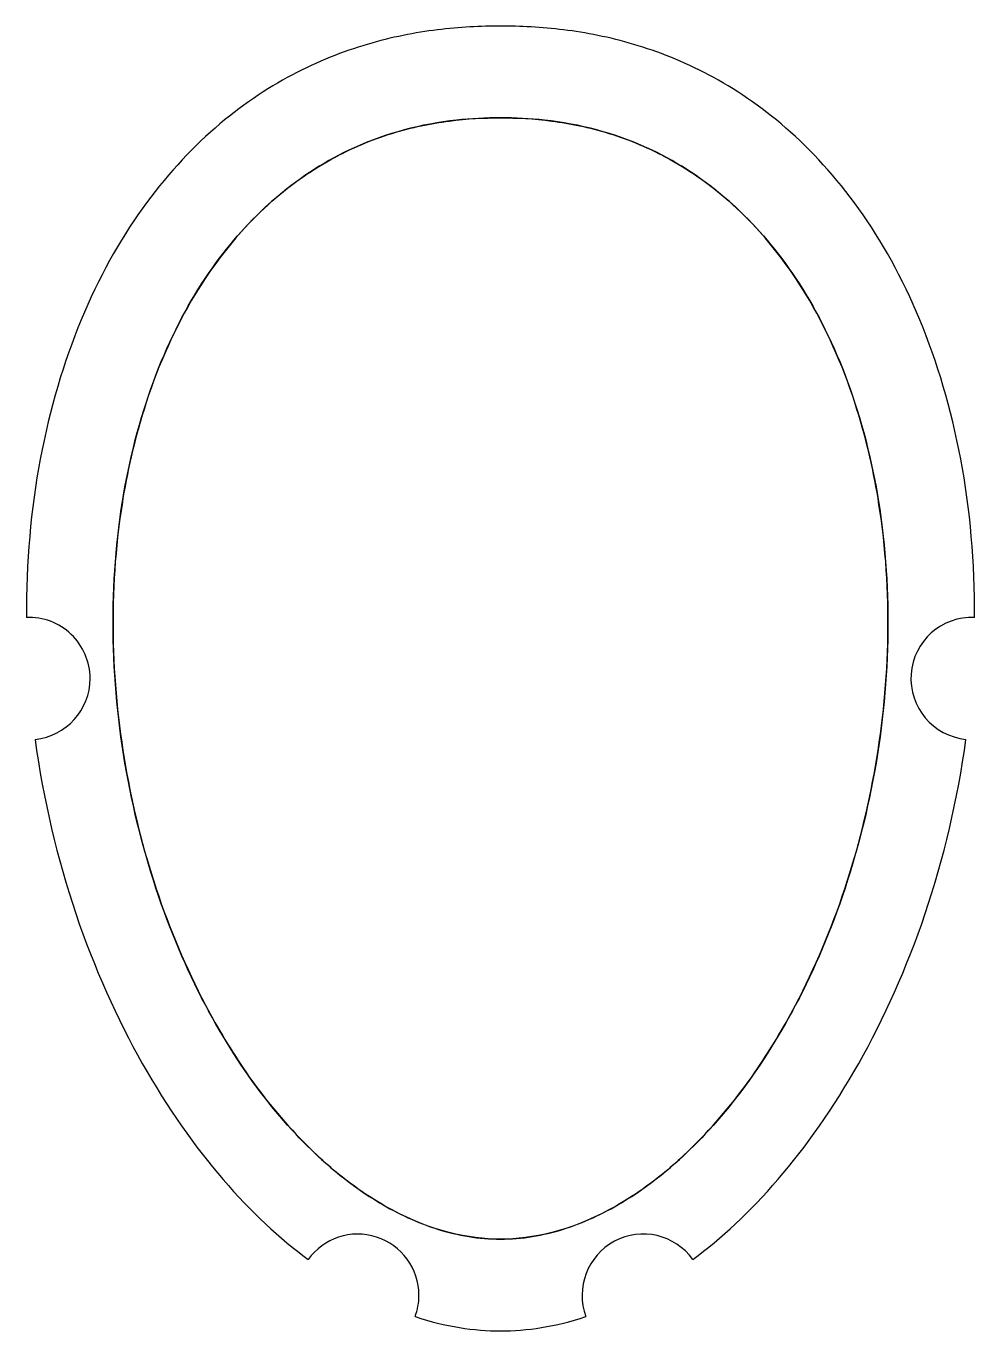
# Model space of a CAD drawing. Header units: millimetres. Extents: x -47 to 47, y -64 to 64.
import ezdxf

# ---------------------------------------------------------------- set-up
doc = ezdxf.new("R2010")
doc.units = ezdxf.units.MM
doc.layers.add('Body005', color=7, linetype='CONTINUOUS')

msp = doc.modelspace()

# ---------------------------------------------------------------- linework, layer by layer
at = {"layer": 'Body005'}
for p, q in [((0, -55, 5), (0, -55, 4)), ((0, -55, 5), (0, -55, 4)), ((0, -64, 4), (0, -64, 5)), ((0, -64, 4), (0, -64, 5))]:
    msp.add_line(p, q, dxfattribs=at)
for centre, start, end in [((-46.25, 0, 4), 0, 92.3791), ((-46.25, 0, 5), 0, 92.3791), ((-46.25, 0, 5), 0, 92.3791), ((-46.25, 0, 4), 0, 92.3791), ((46.25, 0, 4), 87.6209, -95.7573), ((46.25, 0, 5), 87.6209, -95.7573), ((46.25, 0, 5), 87.6209, -95.7573), ((46.25, 0, 4), 87.6209, -95.7573), ((-46.25, 0, 4), -84.2428, 0), ((-46.25, 0, 5), -84.2428, 0), ((-46.25, 0, 5), -84.2428, 0), ((-46.25, 0, 4), -84.2428, 0), ((-14, -60.5, 4), 0, 144.2491), ((-14, -60.5, 5), 0, 144.2491), ((-14, -60.5, 5), 0, 144.2491), ((-14, -60.5, 4), 0, 144.2491), ((14, -60.5, 4), 35.751, -159.5121), ((14, -60.5, 5), 35.751, -159.5121), ((14, -60.5, 4), 35.751, -159.5121), ((14, -60.5, 5), 35.751, -159.5121), ((-14, -60.5, 4), -20.488, 0), ((-14, -60.5, 5), -20.488, 0), ((-14, -60.5, 5), -20.488, 0), ((-14, -60.5, 4), -20.488, 0)]:
    msp.add_arc(centre, 6, start, end, dxfattribs=at)
for points, knots in [([(46.5, 5.99, 4), (46.53, 11.35, 4), (46.06, 16.61, 4), (45.13, 21.53, 4), (44.21, 26.46, 4), (42.84, 31.06, 4), (41.13, 35.18, 4), (39.42, 39.3, 4), (37.38, 42.95, 4), (35.14, 46.08, 4), (32.9, 49.21, 4), (30.48, 51.84, 4), (27.99, 54, 4), (25.51, 56.16, 4), (22.96, 57.86, 4), (20.45, 59.2, 4), (17.93, 60.53, 4), (15.45, 61.5, 4), (13.07, 62.21, 4), (10.68, 62.92, 4), (8.38, 63.36, 4), (6.19, 63.63, 4), (4.01, 63.9, 4), (1.94, 64, 4), (0, 64, 4), (-1.94, 64, 4), (-4.01, 63.9, 4), (-6.19, 63.63, 4), (-8.38, 63.36, 4), (-10.68, 62.92, 4), (-13.07, 62.21, 4), (-15.45, 61.5, 4), (-17.93, 60.53, 4), (-20.45, 59.2, 4), (-22.96, 57.86, 4), (-25.51, 56.16, 4), (-27.99, 54, 4), (-30.48, 51.84, 4), (-32.9, 49.21, 4), (-35.14, 46.08, 4), (-37.37, 42.95, 4), (-39.42, 39.3, 4), (-41.13, 35.18, 4), (-42.84, 31.06, 4), (-44.21, 26.46, 4), (-45.13, 21.53, 4), (-46.06, 16.61, 4), (-46.53, 11.35, 4), (-46.5, 5.99, 4)], [0.498418, 0.498418, 0.498418, 0.498418, 0.561116, 0.561116, 0.561116, 0.623814, 0.623814, 0.623814, 0.686511, 0.686511, 0.686511, 0.749209, 0.749209, 0.749209, 0.811907, 0.811907, 0.811907, 0.874605, 0.874605, 0.874605, 0.937302, 0.937302, 0.937302, 1, 1, 1, 1.062698, 1.062698, 1.062698, 1.125395, 1.125395, 1.125395, 1.188093, 1.188093, 1.188093, 1.250791, 1.250791, 1.250791, 1.313489, 1.313489, 1.313489, 1.376186, 1.376186, 1.376186, 1.438884, 1.438884, 1.438884, 1.501582, 1.501582, 1.501582, 1.501582]), ([(46.5, 5.99, 5), (46.53, 11.35, 5), (46.06, 16.61, 5), (45.13, 21.53, 5), (44.21, 26.46, 5), (42.84, 31.06, 5), (41.13, 35.18, 5), (39.42, 39.3, 5), (37.38, 42.95, 5), (35.14, 46.08, 5), (32.9, 49.21, 5), (30.48, 51.84, 5), (27.99, 54, 5), (25.51, 56.16, 5), (22.96, 57.86, 5), (20.45, 59.2, 5), (17.93, 60.53, 5), (15.45, 61.5, 5), (13.07, 62.21, 5), (10.68, 62.92, 5), (8.38, 63.36, 5), (6.19, 63.63, 5), (4.01, 63.9, 5), (1.94, 64, 5), (0, 64, 5), (-1.94, 64, 5), (-4.01, 63.9, 5), (-6.19, 63.63, 5), (-8.38, 63.36, 5), (-10.68, 62.92, 5), (-13.07, 62.21, 5), (-15.45, 61.5, 5), (-17.93, 60.53, 5), (-20.45, 59.2, 5), (-22.96, 57.86, 5), (-25.51, 56.16, 5), (-27.99, 54, 5), (-30.48, 51.84, 5), (-32.9, 49.21, 5), (-35.14, 46.08, 5), (-37.37, 42.95, 5), (-39.42, 39.3, 5), (-41.13, 35.18, 5), (-42.84, 31.06, 5), (-44.21, 26.46, 5), (-45.13, 21.53, 5), (-46.06, 16.61, 5), (-46.53, 11.35, 5), (-46.5, 5.99, 5)], [0.498418, 0.498418, 0.498418, 0.498418, 0.561116, 0.561116, 0.561116, 0.623814, 0.623814, 0.623814, 0.686511, 0.686511, 0.686511, 0.749209, 0.749209, 0.749209, 0.811907, 0.811907, 0.811907, 0.874605, 0.874605, 0.874605, 0.937302, 0.937302, 0.937302, 1, 1, 1, 1.062698, 1.062698, 1.062698, 1.125395, 1.125395, 1.125395, 1.188093, 1.188093, 1.188093, 1.250791, 1.250791, 1.250791, 1.313489, 1.313489, 1.313489, 1.376186, 1.376186, 1.376186, 1.438884, 1.438884, 1.438884, 1.501582, 1.501582, 1.501582, 1.501582]), ([(46.5, 5.99, 4), (46.53, 11.35, 4), (46.06, 16.61, 4), (45.13, 21.53, 4), (44.21, 26.46, 4), (42.84, 31.06, 4), (41.13, 35.18, 4), (39.42, 39.3, 4), (37.38, 42.95, 4), (35.14, 46.08, 4), (32.9, 49.21, 4), (30.48, 51.84, 4), (27.99, 54, 4), (25.51, 56.16, 4), (22.96, 57.86, 4), (20.45, 59.2, 4), (17.93, 60.53, 4), (15.45, 61.5, 4), (13.07, 62.21, 4), (10.68, 62.92, 4), (8.38, 63.36, 4), (6.19, 63.63, 4), (4.01, 63.9, 4), (1.94, 64, 4), (0, 64, 4), (-1.94, 64, 4), (-4.01, 63.9, 4), (-6.19, 63.63, 4), (-8.38, 63.36, 4), (-10.68, 62.92, 4), (-13.07, 62.21, 4), (-15.45, 61.5, 4), (-17.93, 60.53, 4), (-20.45, 59.2, 4), (-22.96, 57.86, 4), (-25.51, 56.16, 4), (-27.99, 54, 4), (-30.48, 51.84, 4), (-32.9, 49.21, 4), (-35.14, 46.08, 4), (-37.37, 42.95, 4), (-39.42, 39.3, 4), (-41.13, 35.18, 4), (-42.84, 31.06, 4), (-44.21, 26.46, 4), (-45.13, 21.53, 4), (-46.06, 16.61, 4), (-46.53, 11.35, 4), (-46.5, 5.99, 4)], [0.498418, 0.498418, 0.498418, 0.498418, 0.561116, 0.561116, 0.561116, 0.623814, 0.623814, 0.623814, 0.686511, 0.686511, 0.686511, 0.749209, 0.749209, 0.749209, 0.811907, 0.811907, 0.811907, 0.874605, 0.874605, 0.874605, 0.937302, 0.937302, 0.937302, 1, 1, 1, 1.062698, 1.062698, 1.062698, 1.125395, 1.125395, 1.125395, 1.188093, 1.188093, 1.188093, 1.250791, 1.250791, 1.250791, 1.313489, 1.313489, 1.313489, 1.376186, 1.376186, 1.376186, 1.438884, 1.438884, 1.438884, 1.501582, 1.501582, 1.501582, 1.501582]), ([(46.5, 5.99, 5), (46.53, 11.35, 5), (46.06, 16.61, 5), (45.13, 21.53, 5), (44.21, 26.46, 5), (42.84, 31.06, 5), (41.13, 35.18, 5), (39.42, 39.3, 5), (37.38, 42.95, 5), (35.14, 46.08, 5), (32.9, 49.21, 5), (30.48, 51.84, 5), (27.99, 54, 5), (25.51, 56.16, 5), (22.96, 57.86, 5), (20.45, 59.2, 5), (17.93, 60.53, 5), (15.45, 61.5, 5), (13.07, 62.21, 5), (10.68, 62.92, 5), (8.38, 63.36, 5), (6.19, 63.63, 5), (4.01, 63.9, 5), (1.94, 64, 5), (0, 64, 5), (-1.94, 64, 5), (-4.01, 63.9, 5), (-6.19, 63.63, 5), (-8.38, 63.36, 5), (-10.68, 62.92, 5), (-13.07, 62.21, 5), (-15.45, 61.5, 5), (-17.93, 60.53, 5), (-20.45, 59.2, 5), (-22.96, 57.86, 5), (-25.51, 56.16, 5), (-27.99, 54, 5), (-30.48, 51.84, 5), (-32.9, 49.21, 5), (-35.14, 46.08, 5), (-37.37, 42.95, 5), (-39.42, 39.3, 5), (-41.13, 35.18, 5), (-42.84, 31.06, 5), (-44.21, 26.46, 5), (-45.13, 21.53, 5), (-46.06, 16.61, 5), (-46.53, 11.35, 5), (-46.5, 5.99, 5)], [0.498418, 0.498418, 0.498418, 0.498418, 0.561116, 0.561116, 0.561116, 0.623814, 0.623814, 0.623814, 0.686511, 0.686511, 0.686511, 0.749209, 0.749209, 0.749209, 0.811907, 0.811907, 0.811907, 0.874605, 0.874605, 0.874605, 0.937302, 0.937302, 0.937302, 1, 1, 1, 1.062698, 1.062698, 1.062698, 1.125395, 1.125395, 1.125395, 1.188093, 1.188093, 1.188093, 1.250791, 1.250791, 1.250791, 1.313489, 1.313489, 1.313489, 1.376186, 1.376186, 1.376186, 1.438884, 1.438884, 1.438884, 1.501582, 1.501582, 1.501582, 1.501582]), ([(0, -55, 4), (-2.09, -55, 4), (-4.17, -54.65, 4), (-6.17, -54.02, 4), (-8.16, -53.4, 4), (-10.07, -52.5, 4), (-11.86, -51.43, 4), (-14.58, -49.81, 4), (-17.04, -47.78, 4), (-19.26, -45.53, 4), (-21.35, -43.42, 4), (-23.23, -41.11, 4), (-24.92, -38.67, 4), (-26.39, -36.54, 4), (-27.73, -34.32, 4), (-28.94, -32.03, 4), (-30.86, -28.38, 4), (-32.46, -24.55, 4), (-33.77, -20.63, 4), (-35.07, -16.71, 4), (-36.07, -12.69, 4), (-36.77, -8.62, 4), (-37.51, -4.38, 4), (-37.92, -0.09, 4), (-37.99, 4.21, 4), (-38.06, 8.5, 4), (-37.79, 12.81, 4), (-37.12, 17.05, 4), (-36.63, 20.21, 4), (-35.92, 23.34, 4), (-34.96, 26.39, 4), (-33.8, 30.12, 4), (-32.26, 33.73, 4), (-30.29, 37.1, 4), (-28.05, 40.94, 4), (-25.23, 44.46, 4), (-21.82, 47.33, 4), (-19.56, 49.24, 4), (-17.05, 50.84, 4), (-14.36, 52.06, 4), (-11.19, 53.5, 4), (-7.78, 54.4, 4), (-4.32, 54.77, 4), (-2.89, 54.93, 4), (-1.45, 55, 4), (0, 55, 4), (1.45, 55, 4), (2.89, 54.93, 4), (4.32, 54.77, 4), (7.78, 54.4, 4), (11.19, 53.5, 4), (14.36, 52.06, 4), (17.05, 50.84, 4), (19.56, 49.24, 4), (21.82, 47.33, 4), (25.23, 44.46, 4), (28.05, 40.94, 4), (30.29, 37.1, 4), (32.26, 33.73, 4), (33.8, 30.12, 4), (34.96, 26.39, 4), (35.92, 23.34, 4), (36.63, 20.21, 4), (37.12, 17.05, 4), (37.79, 12.81, 4), (38.06, 8.5, 4), (37.99, 4.21, 4), (37.92, -0.09, 4), (37.51, -4.38, 4), (36.77, -8.62, 4), (36.07, -12.69, 4), (35.07, -16.71, 4), (33.77, -20.63, 4), (32.46, -24.55, 4), (30.86, -28.38, 4), (28.94, -32.03, 4), (27.73, -34.32, 4), (26.39, -36.54, 4), (24.92, -38.67, 4), (23.23, -41.11, 4), (21.35, -43.42, 4), (19.26, -45.53, 4), (17.04, -47.78, 4), (14.58, -49.81, 4), (11.86, -51.43, 4), (10.07, -52.5, 4), (8.16, -53.4, 4), (6.17, -54.02, 4), (4.17, -54.65, 4), (2.09, -55, 4), (0, -55, 4)], [0, 0, 0, 0, 0.021237, 0.021237, 0.021237, 0.042475, 0.042475, 0.042475, 0.074639, 0.074639, 0.074639, 0.104808, 0.104808, 0.104808, 0.131117, 0.131117, 0.131117, 0.173125, 0.173125, 0.173125, 0.215132, 0.215132, 0.215132, 0.258825, 0.258825, 0.258825, 0.302517, 0.302517, 0.302517, 0.33503, 0.33503, 0.33503, 0.374697, 0.374697, 0.374697, 0.419913, 0.419913, 0.419913, 0.449963, 0.449963, 0.449963, 0.485319, 0.485319, 0.485319, 0.5, 0.5, 0.5, 0.514681, 0.514681, 0.514681, 0.550037, 0.550037, 0.550037, 0.580087, 0.580087, 0.580087, 0.625303, 0.625303, 0.625303, 0.66497, 0.66497, 0.66497, 0.697483, 0.697483, 0.697483, 0.741175, 0.741175, 0.741175, 0.784868, 0.784868, 0.784868, 0.826875, 0.826875, 0.826875, 0.868883, 0.868883, 0.868883, 0.895192, 0.895192, 0.895192, 0.925361, 0.925361, 0.925361, 0.957525, 0.957525, 0.957525, 0.978763, 0.978763, 0.978763, 1, 1, 1, 1]), ([(0, -55, 4), (-2.09, -55, 4), (-4.17, -54.65, 4), (-6.17, -54.02, 4), (-8.16, -53.4, 4), (-10.07, -52.5, 4), (-11.86, -51.43, 4), (-14.58, -49.81, 4), (-17.04, -47.78, 4), (-19.26, -45.53, 4), (-21.35, -43.42, 4), (-23.23, -41.11, 4), (-24.92, -38.67, 4), (-26.39, -36.54, 4), (-27.73, -34.32, 4), (-28.94, -32.03, 4), (-30.86, -28.38, 4), (-32.46, -24.55, 4), (-33.77, -20.63, 4), (-35.07, -16.71, 4), (-36.07, -12.69, 4), (-36.77, -8.62, 4), (-37.51, -4.38, 4), (-37.92, -0.09, 4), (-37.99, 4.21, 4), (-38.06, 8.5, 4), (-37.79, 12.81, 4), (-37.12, 17.05, 4), (-36.63, 20.21, 4), (-35.92, 23.34, 4), (-34.96, 26.39, 4), (-33.8, 30.12, 4), (-32.26, 33.73, 4), (-30.29, 37.1, 4), (-28.05, 40.94, 4), (-25.23, 44.46, 4), (-21.82, 47.33, 4), (-19.56, 49.24, 4), (-17.05, 50.84, 4), (-14.36, 52.06, 4), (-11.19, 53.5, 4), (-7.78, 54.4, 4), (-4.32, 54.77, 4), (-2.89, 54.93, 4), (-1.45, 55, 4), (0, 55, 4), (1.45, 55, 4), (2.89, 54.93, 4), (4.32, 54.77, 4), (7.78, 54.4, 4), (11.19, 53.5, 4), (14.36, 52.06, 4), (17.05, 50.84, 4), (19.56, 49.24, 4), (21.82, 47.33, 4), (25.23, 44.46, 4), (28.05, 40.94, 4), (30.29, 37.1, 4), (32.26, 33.73, 4), (33.8, 30.12, 4), (34.96, 26.39, 4), (35.92, 23.34, 4), (36.63, 20.21, 4), (37.12, 17.05, 4), (37.79, 12.81, 4), (38.06, 8.5, 4), (37.99, 4.21, 4), (37.92, -0.09, 4), (37.51, -4.38, 4), (36.77, -8.62, 4), (36.07, -12.69, 4), (35.07, -16.71, 4), (33.77, -20.63, 4), (32.46, -24.55, 4), (30.86, -28.38, 4), (28.94, -32.03, 4), (27.73, -34.32, 4), (26.39, -36.54, 4), (24.92, -38.67, 4), (23.23, -41.11, 4), (21.35, -43.42, 4), (19.26, -45.53, 4), (17.04, -47.78, 4), (14.58, -49.81, 4), (11.86, -51.43, 4), (10.07, -52.5, 4), (8.16, -53.4, 4), (6.17, -54.02, 4), (4.17, -54.65, 4), (2.09, -55, 4), (0, -55, 4)], [0, 0, 0, 0, 0.021237, 0.021237, 0.021237, 0.042475, 0.042475, 0.042475, 0.074639, 0.074639, 0.074639, 0.104808, 0.104808, 0.104808, 0.131117, 0.131117, 0.131117, 0.173125, 0.173125, 0.173125, 0.215132, 0.215132, 0.215132, 0.258825, 0.258825, 0.258825, 0.302517, 0.302517, 0.302517, 0.33503, 0.33503, 0.33503, 0.374697, 0.374697, 0.374697, 0.419913, 0.419913, 0.419913, 0.449963, 0.449963, 0.449963, 0.485319, 0.485319, 0.485319, 0.5, 0.5, 0.5, 0.514681, 0.514681, 0.514681, 0.550037, 0.550037, 0.550037, 0.580087, 0.580087, 0.580087, 0.625303, 0.625303, 0.625303, 0.66497, 0.66497, 0.66497, 0.697483, 0.697483, 0.697483, 0.741175, 0.741175, 0.741175, 0.784868, 0.784868, 0.784868, 0.826875, 0.826875, 0.826875, 0.868883, 0.868883, 0.868883, 0.895192, 0.895192, 0.895192, 0.925361, 0.925361, 0.925361, 0.957525, 0.957525, 0.957525, 0.978763, 0.978763, 0.978763, 1, 1, 1, 1]), ([(0, -55, 5), (3.16, -55, 5), (6.74, -54.21, 5), (10.64, -52.13, 5), (12.59, -51.09, 5), (14.6, -49.72, 5), (16.65, -47.97, 5), (18.7, -46.22, 5), (20.77, -44.08, 5), (22.8, -41.53, 5), (24.83, -38.97, 5), (26.8, -35.99, 5), (28.63, -32.6, 5), (30.46, -29.22, 5), (32.13, -25.43, 5), (33.53, -21.33, 5), (34.93, -17.24, 5), (36.06, -12.83, 5), (36.83, -8.29, 5), (37.6, -3.75, 5), (38, 0.92, 5), (38, 5.5, 5), (38, 10.08, 5), (37.6, 14.58, 5), (36.83, 18.79, 5), (36.06, 23, 5), (34.93, 26.92, 5), (33.53, 30.43, 5), (32.13, 33.95, 5), (30.46, 37.06, 5), (28.63, 39.73, 5), (26.8, 42.4, 5), (24.83, 44.63, 5), (22.8, 46.47, 5), (20.77, 48.32, 5), (18.7, 49.77, 5), (16.65, 50.91, 5), (14.6, 52.05, 5), (12.59, 52.87, 5), (10.64, 53.47, 5), (8.69, 54.08, 5), (6.82, 54.45, 5), (5.04, 54.68, 5), (3.27, 54.92, 5), (1.58, 55, 5), (0, 55, 5), (-1.58, 55, 5), (-3.27, 54.92, 5), (-5.04, 54.68, 5), (-6.82, 54.45, 5), (-8.69, 54.08, 5), (-10.64, 53.47, 5), (-12.59, 52.87, 5), (-14.6, 52.05, 5), (-16.65, 50.91, 5), (-18.7, 49.77, 5), (-20.77, 48.32, 5), (-22.8, 46.47, 5), (-24.83, 44.63, 5), (-26.8, 42.4, 5), (-28.63, 39.73, 5), (-30.46, 37.06, 5), (-32.13, 33.95, 5), (-33.53, 30.43, 5), (-34.93, 26.92, 5), (-36.06, 23, 5), (-36.83, 18.79, 5), (-37.6, 14.58, 5), (-38, 10.08, 5), (-38, 5.5, 5), (-38, 0.92, 5), (-37.6, -3.75, 5), (-36.83, -8.29, 5), (-36.06, -12.83, 5), (-34.93, -17.24, 5), (-33.53, -21.33, 5), (-32.13, -25.43, 5), (-30.46, -29.22, 5), (-28.63, -32.6, 5), (-26.8, -35.99, 5), (-24.83, -38.97, 5), (-22.8, -41.53, 5), (-20.77, -44.08, 5), (-18.7, -46.22, 5), (-16.65, -47.97, 5), (-14.6, -49.72, 5), (-12.59, -51.09, 5), (-10.64, -52.13, 5), (-6.74, -54.21, 5), (-3.16, -55, 5), (0, -55, 5)], [0, 0, 0, 0, 0.125, 0.125, 0.125, 0.1875, 0.1875, 0.1875, 0.25, 0.25, 0.25, 0.3125, 0.3125, 0.3125, 0.375, 0.375, 0.375, 0.4375, 0.4375, 0.4375, 0.5, 0.5, 0.5, 0.5625, 0.5625, 0.5625, 0.625, 0.625, 0.625, 0.6875, 0.6875, 0.6875, 0.75, 0.75, 0.75, 0.8125, 0.8125, 0.8125, 0.875, 0.875, 0.875, 0.9375, 0.9375, 0.9375, 1, 1, 1, 1.0625, 1.0625, 1.0625, 1.125, 1.125, 1.125, 1.1875, 1.1875, 1.1875, 1.25, 1.25, 1.25, 1.3125, 1.3125, 1.3125, 1.375, 1.375, 1.375, 1.4375, 1.4375, 1.4375, 1.5, 1.5, 1.5, 1.5625, 1.5625, 1.5625, 1.625, 1.625, 1.625, 1.6875, 1.6875, 1.6875, 1.75, 1.75, 1.75, 1.8125, 1.8125, 1.8125, 1.875, 1.875, 1.875, 2, 2, 2, 2]), ([(0, -55, 5), (3.16, -55, 5), (6.74, -54.21, 5), (10.64, -52.13, 5), (12.59, -51.09, 5), (14.6, -49.72, 5), (16.65, -47.97, 5), (18.7, -46.22, 5), (20.77, -44.08, 5), (22.8, -41.53, 5), (24.83, -38.97, 5), (26.8, -35.99, 5), (28.63, -32.6, 5), (30.46, -29.22, 5), (32.13, -25.43, 5), (33.53, -21.33, 5), (34.93, -17.24, 5), (36.06, -12.83, 5), (36.83, -8.29, 5), (37.6, -3.75, 5), (38, 0.92, 5), (38, 5.5, 5), (38, 10.08, 5), (37.6, 14.58, 5), (36.83, 18.79, 5), (36.06, 23, 5), (34.93, 26.92, 5), (33.53, 30.43, 5), (32.13, 33.95, 5), (30.46, 37.06, 5), (28.63, 39.73, 5), (26.8, 42.4, 5), (24.83, 44.63, 5), (22.8, 46.47, 5), (20.77, 48.32, 5), (18.7, 49.77, 5), (16.65, 50.91, 5), (14.6, 52.05, 5), (12.59, 52.87, 5), (10.64, 53.47, 5), (8.69, 54.08, 5), (6.82, 54.45, 5), (5.04, 54.68, 5), (3.27, 54.92, 5), (1.58, 55, 5), (0, 55, 5), (-1.58, 55, 5), (-3.27, 54.92, 5), (-5.04, 54.68, 5), (-6.82, 54.45, 5), (-8.69, 54.08, 5), (-10.64, 53.47, 5), (-12.59, 52.87, 5), (-14.6, 52.05, 5), (-16.65, 50.91, 5), (-18.7, 49.77, 5), (-20.77, 48.32, 5), (-22.8, 46.47, 5), (-24.83, 44.63, 5), (-26.8, 42.4, 5), (-28.63, 39.73, 5), (-30.46, 37.06, 5), (-32.13, 33.95, 5), (-33.53, 30.43, 5), (-34.93, 26.92, 5), (-36.06, 23, 5), (-36.83, 18.79, 5), (-37.6, 14.58, 5), (-38, 10.08, 5), (-38, 5.5, 5), (-38, 0.92, 5), (-37.6, -3.75, 5), (-36.83, -8.29, 5), (-36.06, -12.83, 5), (-34.93, -17.24, 5), (-33.53, -21.33, 5), (-32.13, -25.43, 5), (-30.46, -29.22, 5), (-28.63, -32.6, 5), (-26.8, -35.99, 5), (-24.83, -38.97, 5), (-22.8, -41.53, 5), (-20.77, -44.08, 5), (-18.7, -46.22, 5), (-16.65, -47.97, 5), (-14.6, -49.72, 5), (-12.59, -51.09, 5), (-10.64, -52.13, 5), (-6.74, -54.21, 5), (-3.16, -55, 5), (0, -55, 5)], [0, 0, 0, 0, 0.125, 0.125, 0.125, 0.1875, 0.1875, 0.1875, 0.25, 0.25, 0.25, 0.3125, 0.3125, 0.3125, 0.375, 0.375, 0.375, 0.4375, 0.4375, 0.4375, 0.5, 0.5, 0.5, 0.5625, 0.5625, 0.5625, 0.625, 0.625, 0.625, 0.6875, 0.6875, 0.6875, 0.75, 0.75, 0.75, 0.8125, 0.8125, 0.8125, 0.875, 0.875, 0.875, 0.9375, 0.9375, 0.9375, 1, 1, 1, 1.0625, 1.0625, 1.0625, 1.125, 1.125, 1.125, 1.1875, 1.1875, 1.1875, 1.25, 1.25, 1.25, 1.3125, 1.3125, 1.3125, 1.375, 1.375, 1.375, 1.4375, 1.4375, 1.4375, 1.5, 1.5, 1.5, 1.5625, 1.5625, 1.5625, 1.625, 1.625, 1.625, 1.6875, 1.6875, 1.6875, 1.75, 1.75, 1.75, 1.8125, 1.8125, 1.8125, 1.875, 1.875, 1.875, 2, 2, 2, 2]), ([(-45.65, -5.97, 4), (-44.84, -11.89, 4), (-43.46, -17.68, 4), (-41.65, -23.05, 4), (-39.84, -28.43, 4), (-37.6, -33.39, 4), (-35.13, -37.76, 4), (-32.66, -42.14, 4), (-29.96, -45.94, 4), (-27.21, -49.14, 4), (-24.44, -52.34, 4), (-21.63, -54.93, 4), (-18.87, -56.99, 4)], [1.5480748, 1.5480748, 1.5480748, 1.5480748, 1.6173238, 1.6173238, 1.6173238, 1.6865729, 1.6865729, 1.6865729, 1.7558219, 1.7558219, 1.7558219, 1.825071, 1.825071, 1.825071, 1.825071]), ([(-45.65, -5.97, 5), (-44.84, -11.89, 5), (-43.46, -17.68, 5), (-41.65, -23.05, 5), (-39.84, -28.43, 5), (-37.6, -33.39, 5), (-35.13, -37.76, 5), (-32.66, -42.14, 5), (-29.96, -45.94, 5), (-27.21, -49.14, 5), (-24.44, -52.34, 5), (-21.63, -54.93, 5), (-18.87, -56.99, 5)], [1.5480748, 1.5480748, 1.5480748, 1.5480748, 1.6173238, 1.6173238, 1.6173238, 1.6865729, 1.6865729, 1.6865729, 1.7558219, 1.7558219, 1.7558219, 1.825071, 1.825071, 1.825071, 1.825071]), ([(-45.65, -5.97, 5), (-44.84, -11.89, 5), (-43.46, -17.68, 5), (-41.65, -23.05, 5), (-39.84, -28.43, 5), (-37.6, -33.39, 5), (-35.13, -37.76, 5), (-32.66, -42.14, 5), (-29.96, -45.94, 5), (-27.21, -49.14, 5), (-24.44, -52.34, 5), (-21.63, -54.93, 5), (-18.87, -56.99, 5)], [1.5480748, 1.5480748, 1.5480748, 1.5480748, 1.6173238, 1.6173238, 1.6173238, 1.6865729, 1.6865729, 1.6865729, 1.7558219, 1.7558219, 1.7558219, 1.825071, 1.825071, 1.825071, 1.825071]), ([(-45.65, -5.97, 4), (-44.84, -11.89, 4), (-43.46, -17.68, 4), (-41.65, -23.05, 4), (-39.84, -28.43, 4), (-37.6, -33.39, 4), (-35.13, -37.76, 4), (-32.66, -42.14, 4), (-29.96, -45.94, 4), (-27.21, -49.14, 4), (-24.44, -52.34, 4), (-21.63, -54.93, 4), (-18.87, -56.99, 4)], [1.5480748, 1.5480748, 1.5480748, 1.5480748, 1.6173238, 1.6173238, 1.6173238, 1.6865729, 1.6865729, 1.6865729, 1.7558219, 1.7558219, 1.7558219, 1.825071, 1.825071, 1.825071, 1.825071]), ([(18.87, -56.99, 4), (21.63, -54.93, 4), (24.44, -52.34, 4), (27.21, -49.14, 4), (29.96, -45.94, 4), (32.66, -42.14, 4), (35.13, -37.76, 4), (37.6, -33.39, 4), (39.84, -28.43, 4), (41.65, -23.05, 4), (43.46, -17.68, 4), (44.84, -11.89, 4), (45.65, -5.97, 4)], [0.1749292, 0.1749292, 0.1749292, 0.1749292, 0.2441782, 0.2441782, 0.2441782, 0.3134272, 0.3134272, 0.3134272, 0.3826763, 0.3826763, 0.3826763, 0.4519253, 0.4519253, 0.4519253, 0.4519253]), ([(18.87, -56.99, 5), (21.63, -54.93, 5), (24.44, -52.34, 5), (27.21, -49.14, 5), (29.96, -45.94, 5), (32.66, -42.14, 5), (35.13, -37.76, 5), (37.6, -33.39, 5), (39.84, -28.43, 5), (41.65, -23.05, 5), (43.46, -17.68, 5), (44.84, -11.89, 5), (45.65, -5.97, 5)], [0.1749292, 0.1749292, 0.1749292, 0.1749292, 0.2441782, 0.2441782, 0.2441782, 0.3134272, 0.3134272, 0.3134272, 0.3826763, 0.3826763, 0.3826763, 0.4519253, 0.4519253, 0.4519253, 0.4519253]), ([(18.87, -56.99, 4), (21.63, -54.93, 4), (24.44, -52.34, 4), (27.21, -49.14, 4), (29.96, -45.94, 4), (32.66, -42.14, 4), (35.13, -37.76, 4), (37.6, -33.39, 4), (39.84, -28.43, 4), (41.65, -23.05, 4), (43.46, -17.68, 4), (44.84, -11.89, 4), (45.65, -5.97, 4)], [0.1749292, 0.1749292, 0.1749292, 0.1749292, 0.2441782, 0.2441782, 0.2441782, 0.3134272, 0.3134272, 0.3134272, 0.3826763, 0.3826763, 0.3826763, 0.4519253, 0.4519253, 0.4519253, 0.4519253]), ([(18.87, -56.99, 5), (21.63, -54.93, 5), (24.44, -52.34, 5), (27.21, -49.14, 5), (29.96, -45.94, 5), (32.66, -42.14, 5), (35.13, -37.76, 5), (37.6, -33.39, 5), (39.84, -28.43, 5), (41.65, -23.05, 5), (43.46, -17.68, 5), (44.84, -11.89, 5), (45.65, -5.97, 5)], [0.1749292, 0.1749292, 0.1749292, 0.1749292, 0.2441782, 0.2441782, 0.2441782, 0.3134272, 0.3134272, 0.3134272, 0.3826763, 0.3826763, 0.3826763, 0.4519253, 0.4519253, 0.4519253, 0.4519253])]:
    msp.add_open_spline(points, degree=3, knots=knots, dxfattribs=at)
for points, degree in [([(-46.5, 5.99, 5), (-46.5, 5.99, 4)], 1), ([(-46.5, 5.99, 5), (-46.5, 5.99, 4)], 1), ([(46.5, 5.99, 5), (46.5, 5.99, 4)], 1), ([(46.5, 5.99, 5), (46.5, 5.99, 4)], 1), ([(-45.65, -5.97, 5), (-45.65, -5.97, 4)], 1), ([(-45.65, -5.97, 5), (-45.65, -5.97, 4)], 1), ([(45.65, -5.97, 5), (45.65, -5.97, 4)], 1), ([(45.65, -5.97, 5), (45.65, -5.97, 4)], 1), ([(-18.87, -56.99, 5), (-18.87, -56.99, 4)], 1), ([(-18.87, -56.99, 5), (-18.87, -56.99, 4)], 1), ([(18.87, -56.99, 5), (18.87, -56.99, 4)], 1), ([(18.87, -56.99, 5), (18.87, -56.99, 4)], 1), ([(-8.38, -62.6, 4), (-5.38, -63.59, 4), (-2.58, -64, 4), (0, -64, 4)], 3), ([(-8.38, -62.6, 5), (-5.38, -63.59, 5), (-2.58, -64, 5), (0, -64, 5)], 3), ([(-8.38, -62.6, 5), (-5.38, -63.59, 5), (-2.58, -64, 5), (0, -64, 5)], 3), ([(-8.38, -62.6, 5), (-8.38, -62.6, 4)], 1), ([(-8.38, -62.6, 4), (-5.38, -63.59, 4), (-2.58, -64, 4), (0, -64, 4)], 3), ([(-8.38, -62.6, 5), (-8.38, -62.6, 4)], 1), ([(0, -64, 4), (2.58, -64, 4), (5.38, -63.59, 4), (8.38, -62.6, 4)], 3), ([(0, -64, 5), (2.58, -64, 5), (5.38, -63.59, 5), (8.38, -62.6, 5)], 3), ([(0, -64, 4), (2.58, -64, 4), (5.38, -63.59, 4), (8.38, -62.6, 4)], 3), ([(0, -64, 5), (2.58, -64, 5), (5.38, -63.59, 5), (8.38, -62.6, 5)], 3), ([(8.38, -62.6, 5), (8.38, -62.6, 4)], 1), ([(8.38, -62.6, 5), (8.38, -62.6, 4)], 1)]:
    msp.add_open_spline(points, degree=degree, dxfattribs=at)

doc.saveas('drawing.dxf')
